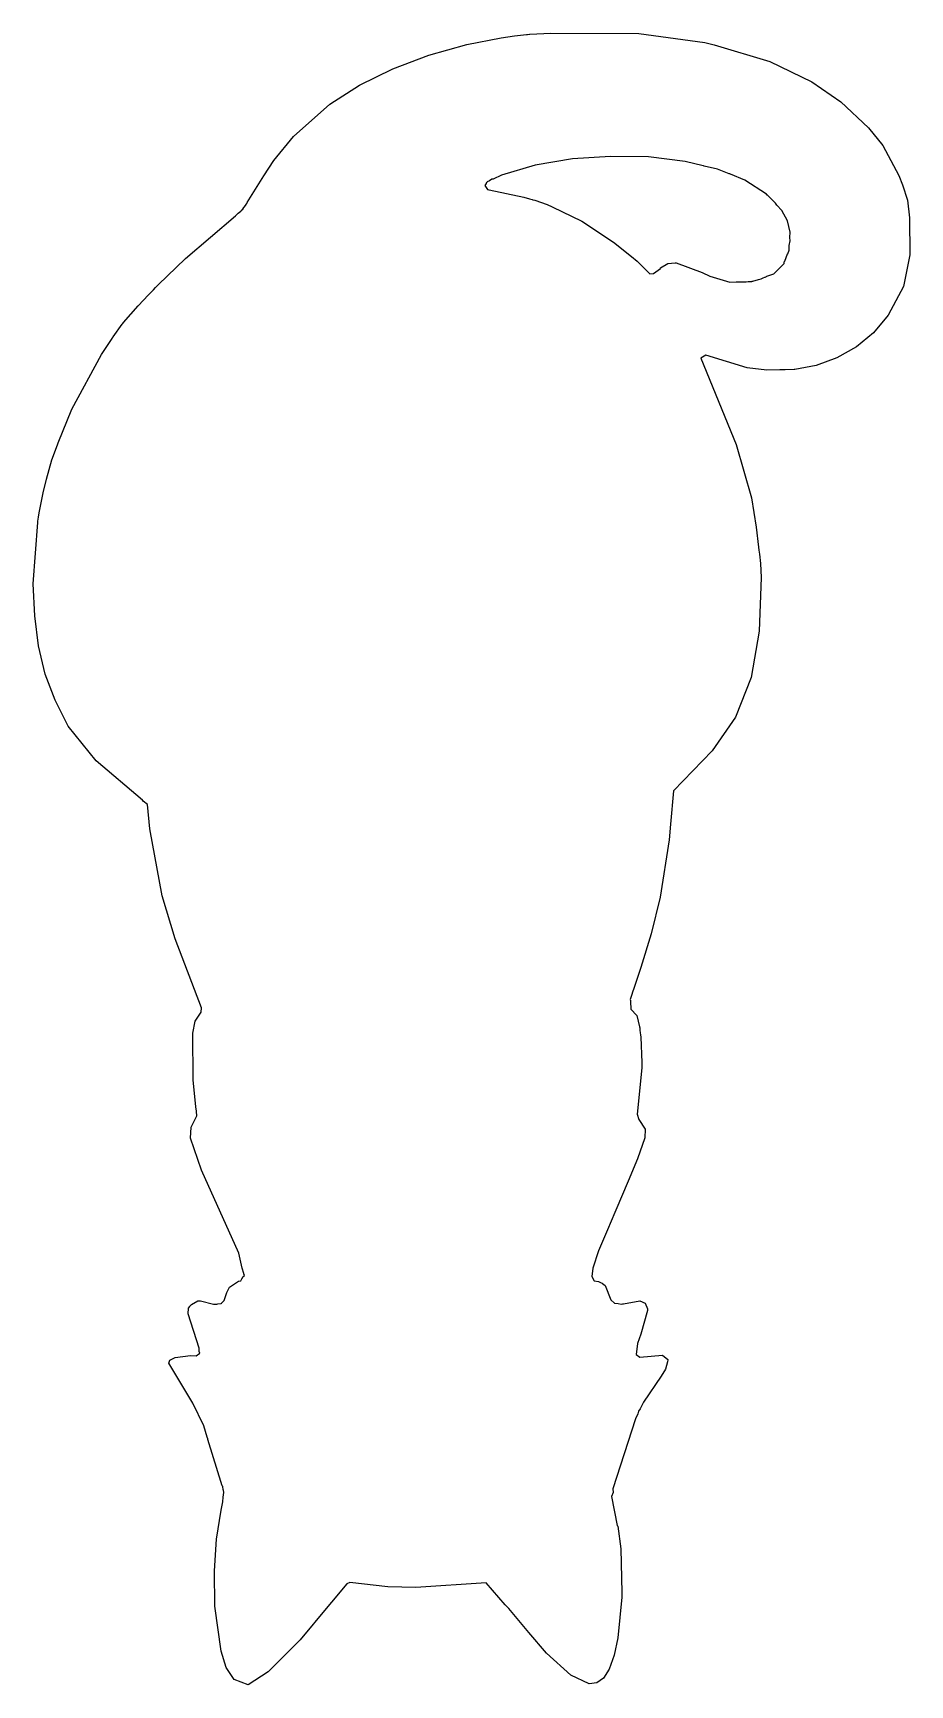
# Model space of a CAD drawing. Header units: millimetres. Extents: x 112 to 192, y 130 to 280.
import ezdxf

# ---------------------------------------------------------------- set-up
doc = ezdxf.new("R2010")
doc.units = ezdxf.units.MM
doc.layers.add('CUT', color=7, linetype='CONTINUOUS')

msp = doc.modelspace()

# ---------------------------------------------------------------- linework, layer by layer
at = {"layer": 'CUT'}
for points in [[(126.4686, 164.6458), (126.4737, 164.6535), (126.4879, 164.6748), (126.5285, 164.7359), (126.6444, 164.8391), (127.2221, 165.155), (127.2654, 165.1561), (127.2825, 165.1565), (127.3974, 165.1593), (127.4087, 165.1596), (127.4421, 165.153), (128.6296, 164.8484), (128.8885, 164.8691), (128.9221, 164.8625), (129.016, 164.8792), (129.3255, 164.9039), (129.3623, 164.9409), (129.3852, 164.945), (129.3979, 164.9767), (129.5956, 165.1758), (129.8274, 165.9123), (130.0902, 166.3992), (130.8888, 166.9415), (131.1218, 166.9816), (131.1881, 167.1448), (131.1977, 167.1513), (131.3171, 167.3787), (131.4352, 167.4615), (131.3825, 167.6231), (131.3867, 167.6334), (131.2416, 168.1396), (130.9221, 169.4738), (127.5345, 177.0276), (126.5338, 179.9204), (126.6029, 180.9205), (127.1312, 181.9454), (127.0861, 182.3558), (127.097, 182.3845), (127.0406, 182.77), (126.7713, 185.2227), (126.7409, 189.4701), (126.9588, 190.5435), (127.5055, 191.3698), (127.5421, 191.7655), (125.1357, 198.0304), (123.9586, 201.921), (122.8648, 207.9948), (122.6415, 210.2201), (122.2522, 210.5182), (122.183, 210.6188), (117.9697, 214.1772), (115.4481, 217.3139), (114.2484, 219.6834), (113.3583, 222.0532), (112.7559, 224.6223), (112.398, 227.3361), (112.2457, 230.2401), (112.6739, 235.8038), (112.6751, 235.8123), (112.6835, 235.8689), (112.6949, 235.9452), (112.7485, 236.3062), (112.8043, 236.6818), (112.8074, 236.7027), (113.1585, 238.5138), (113.4598, 239.7542), (113.9575, 241.5087), (114.4695, 242.8806), (114.5012, 242.9655), (114.5365, 243.0603), (114.5376, 243.0631), (115.7786, 246.1023), (118.4606, 251.0565), (119.4244, 252.5293), (119.4728, 252.6034), (119.5063, 252.6546), (119.5128, 252.6644), (120.3476, 253.83), (120.3523, 253.8355), (120.3689, 253.8549), (120.3917, 253.8816), (120.4715, 253.9751), (121.789, 255.4948), (122.7393, 256.4869), (123.1836, 256.9507), (123.3627, 257.1377), (123.6175, 257.4037), (126.0844, 259.7955), (130.6422, 263.6557), (130.8702, 263.8911), (131.1131, 264.094), (131.1311, 264.1166), (131.158, 264.1394), (131.1814, 264.1753), (131.2836, 264.2623), (131.3871, 264.4247), (131.5726, 264.6161), (131.5622, 264.6578), (131.6564, 264.7761), (131.6745, 264.8756), (133.2065, 267.2794), (134.1205, 268.6805), (135.8945, 270.8676), (139.1957, 273.7998), (141.8967, 275.5105), (144.8979, 277.0111), (148.1693, 278.2416), (151.6207, 279.202), (154.7481, 279.8172), (155.9664, 279.9983), (157.0339, 280.1169), (157.1351, 280.1282), (157.3124, 280.1479), (157.339, 280.1508), (157.3479, 280.1518), (159.2683, 280.252), (167.2573, 280.2242), (173.2471, 279.3953), (174.0999, 279.1894), (179.1417, 277.6714), (182.962, 275.8271), (185.5907, 274.0103), (188.1093, 271.6415), (189.4063, 270.0351), (190.8563, 267.3161), (191.1912, 266.4764), (191.6407, 265.0651), (191.8365, 263.4778), (191.864, 260.1111), (191.2914, 257.2463), (189.8916, 254.6436), (188.542, 253.0441), (187.0036, 251.7786), (185.2326, 250.7709), (183.3399, 250.0688), (181.4136, 249.694), (181.3466, 249.6929), (180.5416, 249.6798), (180.0424, 249.6717), (178.8807, 249.6529), (177.0901, 249.8549), (173.3262, 251.0229), (172.8846, 250.7368), (176.095, 242.9058), (177.488, 238.0591), (177.9039, 235.4071), (178.1201, 233.5915), (178.1552, 233.2965), (178.1962, 232.9522), (178.298, 232.0971), (178.3609, 230.8139), (178.1809, 225.9536), (177.4579, 221.7539), (176.0172, 218.1344), (173.9115, 215.0928), (170.3879, 211.4614), (170.1275, 208.4414), (169.994, 207.0059), (169.174, 201.7934), (168.3578, 198.4679), (167.4261, 195.4311), (166.8214, 193.6158), (166.6293, 193.0783), (166.6359, 193.0588), (166.456, 192.5187), (166.5049, 192.4283), (166.4777, 192.3396), (166.5075, 191.6477), (167.0576, 191.0524), (167.317, 190.0365), (167.3274, 189.9491), (167.3456, 189.797), (167.3523, 189.7402), (167.383, 189.4833), (167.404, 189.3072), (167.4043, 189.3041), (167.4284, 189.1022), (167.5139, 186.8086), (167.5134, 186.7005), (167.5104, 186.3153), (167.1065, 182.1187), (167.2349, 181.6138), (167.8202, 180.7505), (167.7852, 179.9532), (167.1412, 178.0367), (166.2872, 176.0242), (165.1712, 173.3946), (165.0801, 173.1799), (164.4065, 171.5927), (163.5788, 169.6963), (163.0565, 168.1328), (162.9852, 167.36), (163.1902, 166.9828), (163.5986, 166.9136), (163.8226, 166.8058), (163.9131, 166.7622), (163.9443, 166.7472), (163.9534, 166.7428), (164.1824, 166.5441), (164.6999, 165.2468), (165.0364, 164.9387), (165.3732, 164.9145), (165.6483, 164.8622), (165.7696, 164.886), (165.8406, 164.8809), (167.3351, 165.1557), (167.825, 164.942), (168.0303, 164.445), (168.0338, 164.3869), (168.0344, 164.3759), (168.0357, 164.3558), (168.04, 164.2831), (167.4352, 162.1417), (167.1363, 161.2785), (166.9963, 160.2872), (167.3509, 160.0328), (169.3846, 160.2293), (169.8708, 159.8454), (169.8886, 159.8125), (169.8466, 159.6351), (169.6799, 158.9431), (169.2786, 158.3214), (167.6591, 155.9747), (167.3731, 155.3688), (167.2304, 155.1475), (167.1549, 154.9063), (166.9456, 154.4629), (164.8774, 148.0842), (164.9202, 147.7637), (164.7659, 147.3889), (165.2761, 144.7779), (165.3302, 144.6953), (165.6038, 142.6473), (165.7169, 138.6696), (165.7116, 138.2804), (165.7113, 138.2613), (165.7113, 138.2606), (165.7113, 138.2589), (165.335, 134.5541), (165.0037, 132.982), (164.5632, 131.7203), (164.0292, 130.9019), (163.4385, 130.4803), (162.7347, 130.404), (161.0812, 131.1788), (158.8737, 133.1775), (157.2576, 135.0507), (155.4322, 137.2149), (155.0979, 137.554), (153.3743, 139.5518), (146.9894, 139.1362), (144.4553, 139.1972), (141.0217, 139.5985), (140.7311, 139.4541), (139.3482, 137.7915), (139.0156, 137.4249), (136.5121, 134.385), (133.5899, 131.4653), (131.77, 130.2885), (130.5136, 130.7776), (129.791, 131.8778), (129.3347, 133.3606), (128.7517, 137.4534), (128.7089, 140.6471), (128.9015, 143.5174), (129.3115, 146.1448), (129.478, 146.9049), (129.4987, 147.345), (129.5618, 147.7491), (129.5279, 147.9639), (129.5288, 147.9828), (129.5207, 148.0091), (129.4717, 148.3193), (129.4158, 148.3529), (128.1292, 152.5682), (128.1239, 152.624), (128.0656, 152.7765), (127.7452, 153.8263), (126.748, 155.879), (124.5825, 159.5151), (124.6732, 159.7831), (125.1354, 160.0101), (126.5449, 160.1887), (127.0611, 160.1757), (127.3848, 160.4208), (127.3407, 160.5634), (127.3414, 160.876), (126.3273, 163.9652), (126.3737, 164.5032)], [(153.28, 266.4166), (153.5174, 266.0552), (153.6274, 266.0312), (153.6315, 266.0267), (153.665, 266.023), (156.8056, 265.338), (157.3273, 265.1994), (157.5737, 265.134), (157.6273, 265.1197), (157.7909, 265.0763), (158.9346, 264.6793), (159.3698, 264.4797), (162.0655, 263.1847), (164.9423, 261.2794), (166.5936, 259.9652), (167.0861, 259.5421), (168.2473, 258.4036), (168.5775, 258.4336), (169.2077, 258.8838), (169.2208, 258.9361), (169.877, 259.3167), (170.5446, 259.3825), (170.5607, 259.3833), (170.5619, 259.3834), (170.5699, 259.3838), (170.6516, 259.3878), (172.9994, 258.5196), (173.6795, 258.1936), (175.5103, 257.6233), (176.0756, 257.6547), (176.0928, 257.6515), (176.7973, 257.6797), (176.9948, 257.6578), (177.1697, 257.6946), (177.4956, 257.7077), (177.5186, 257.7149), (177.6043, 257.7172), (178.1082, 257.892), (178.3524, 257.9433), (178.5328, 258.0342), (178.6777, 258.0798), (178.7044, 258.0987), (178.8287, 258.1418), (178.8805, 258.1795), (179.5019, 258.4036), (180.4322, 259.334), (180.4384, 259.4952), (180.4954, 259.5551), (180.7598, 260.2112), (180.7608, 260.2129), (180.7613, 260.215), (180.8868, 260.5265), (180.897, 260.717), (180.9082, 260.7412), (180.9065, 260.8944), (180.9101, 260.9616), (180.9937, 261.3807), (180.9486, 261.6789), (180.9749, 262.1704), (180.7447, 263.1905), (180.2161, 264.1526), (179.7826, 264.6116), (179.6638, 264.8083), (178.9201, 265.5296), (178.909, 265.5367), (178.8298, 265.6206), (176.8761, 266.9052), (175.5616, 267.4303), (175.4985, 267.4608), (175.4405, 267.4787), (174.3967, 267.8957), (173.1747, 268.1772), (173.1283, 268.1915), (173.076, 268.2), (171.4407, 268.5768), (168.1209, 268.9989), (164.6646, 269.057), (161.2382, 268.8207), (157.8277, 268.2462), (154.7697, 267.3347), (154.0258, 267.0002), (153.9016, 266.9871), (153.6848, 266.8468), (153.4881, 266.7584), (153.4491, 266.6943), (153.3914, 266.657), (153.3852, 266.5894)]]:
    msp.add_lwpolyline(points, close=True, dxfattribs=at)

doc.saveas('drawing.dxf')
